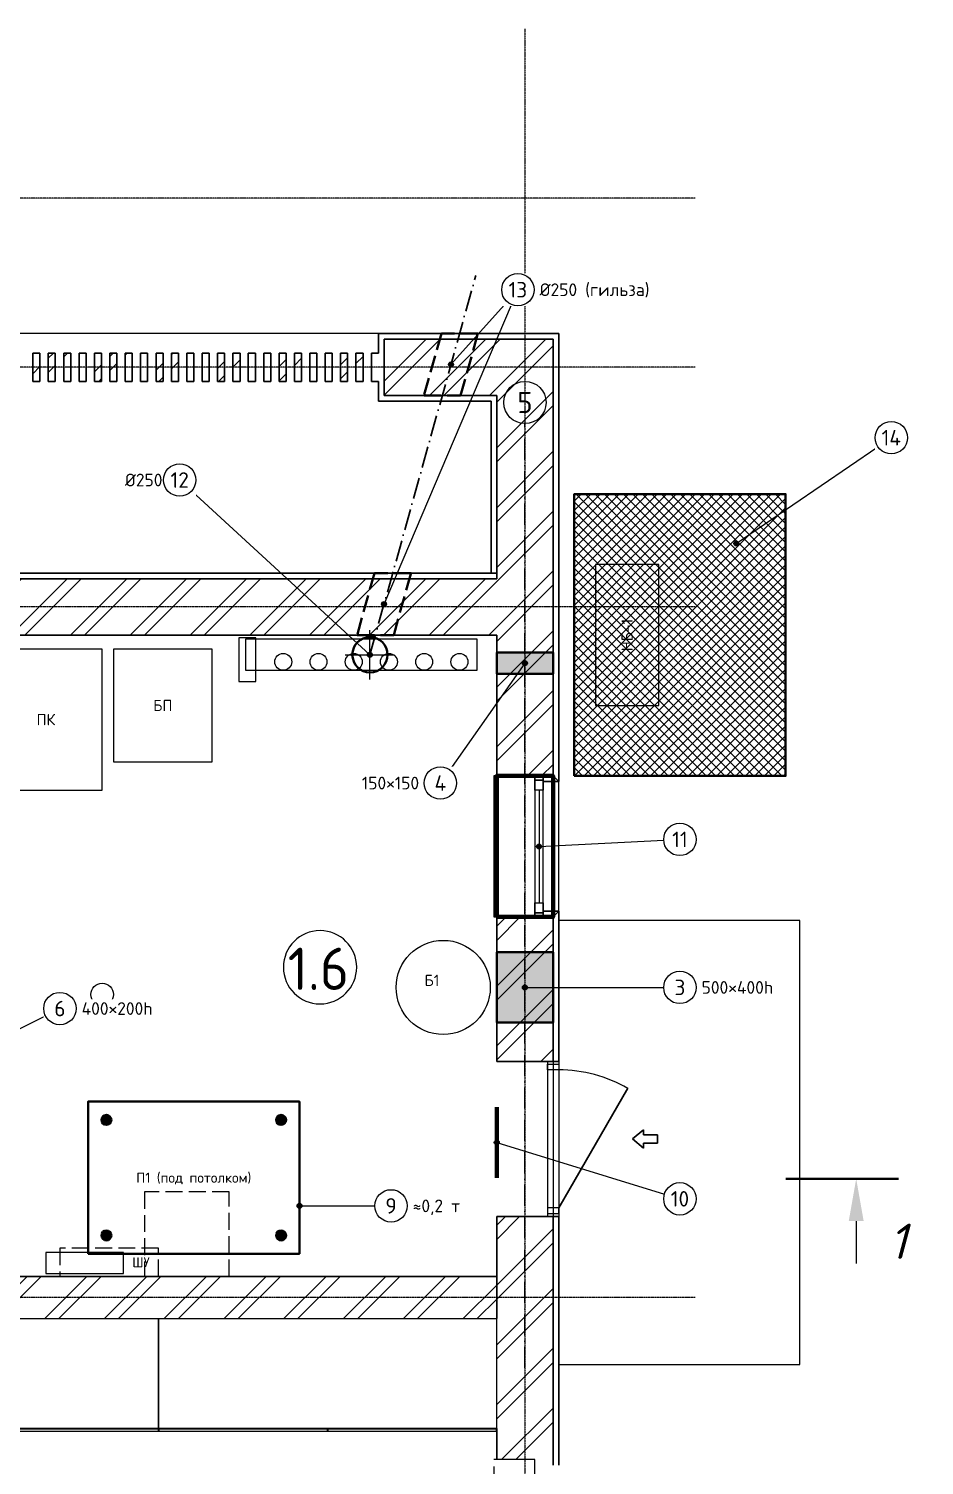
# Model space of a CAD drawing. Header units: millimetres. Extents: x -5016 to 63303, y -6019 to 98943.
# Drawn here: x 56479 to 62834, y 7710 to 17902 of the extents above; entities that cross this region are included whole.
import ezdxf
from ezdxf.enums import TextEntityAlignment as Align

# ---------------------------------------------------------------- set-up
doc = ezdxf.new("R2010")
doc.units = ezdxf.units.MM
for name, pattern in [('ОВ_ШП', [460, 300, -80, 0, -80]), ('ОВ_ШТРИХ', [330, 240, -90]), ('Осевая 12-2-2', [16, 12, -2, 0, -2]), ('Пунктир 2-1_5', [3.5, 2, -1.5])]:
    doc.linetypes.add(name, pattern=pattern)
for name, color, linetype, lineweight in [('A-AREA-IDEN', 8, 'Continuous', 13), ('A-DOOR', 8, 'Continuous', 13), ('A-FLOR', 9, 'Continuous', 13), ('A-GLAZ', 8, 'Continuous', 13), ('A-WALL', 8, 'Continuous', 13), ('A-WALL-PATT', 8, 'Continuous', 13), ('G-ANNO-SYMB', 8, 'Continuous', 13), ('I-FURN', 9, 'Continuous', 13), ('S-GRID', 8, 'Continuous', 13), ('АР_подложка', 8, 'Continuous', 13), ('ОВ_размеры', 7, 'Continuous', 13), ('ТЗ_АР', 5, 'Continuous', 35), ('ТЗ_АР_зоны', 5, 'Continuous', 13), ('ТЗ_АР_марки', 7, 'Continuous', 18), ('ТЗ_АР_площ', 8, 'Continuous', 18), ('ТЗ_контекст', 8, 'Continuous', 18)]:
    doc.layers.add(name, color=color, linetype=linetype, lineweight=lineweight)
doc.styles.add('GOST', font='isocpeur.ttf', dxfattribs={"width": 0.9})
doc.styles.add('GOST Common', font='GOST_Common.ttf', dxfattribs={"height": 300})
doc.styles.add('ISOCPEUR_I', font='isocpeui.ttf', dxfattribs={"height": 250})
pattern_1 = [(45, (0, 0), (-212.132, 212.132), []), (45, (0, 100), (-212.132, 212.132), [])]

# ---------------------------------------------------------------- blocks, each defined once
blk = doc.blocks.new('INT 18 Шкаф - INT 18 Шкаф-1564175-Этаж 1 - Планировка')
at = {"layer": 'I-FURN'}
for p, q in [((-1200, 350), (1200, 350)), ((-1200, 350), (-1200, -430)), ((1200, -430), (1200, 350)), ((1200, -430), (-1200, -430)), ((-1198.5, -432), (-0.8, -432)), ((-1198.5, -432), (-1198.5, -450)), ((-0.8, -450), (-1198.5, -450)), ((-0.8, -450), (-0.8, -432)), ((0.8, -432), (1198.5, -432)), ((0.8, -432), (0.8, -450)), ((1198.5, -450), (0.8, -450)), ((1198.5, -450), (1198.5, -432))]:
    blk.add_line(p, q, dxfattribs=at)
blk = doc.blocks.new('INT 19 Дверь входная одностворчатая с остеклением - 1100 х 2480 ОС-Сверху 2-1581826-Этаж 1 - Планировка')
at = {"layer": 'A-DOOR', "lineweight": 25}
for p, q in [((-30, 940), (-30, 842)), ((-30, 940), (0, 940)), ((0, 940), (30, 940)), ((30, 940), (30, 842)), ((-65, 842), (0, 764)), ((-30, 842), (-65, 842)), ((65, 842), (0, 764)), ((30, 842), (65, 842)), ((490, 240), (-359, 730))]:
    blk.add_line(p, q, dxfattribs=at)
at = {"layer": 'A-DOOR'}
for p, q in [((-550, 240), (-530, 240)), ((-550, 240), (-550, 160)), ((-530, 160), (-530, 240)), ((-530, 240), (-490, 240)), ((-530, 160), (-530, 240)), ((-490, 240), (490, 240)), ((-490, 240), (-490, 160)), ((530, 240), (490, 240)), ((490, 240), (490, 160)), ((530, 240), (550, 240)), ((530, 160), (530, 240)), ((530, 160), (530, 240)), ((550, 240), (550, 160)), ((-550, 160), (-530, 160)), ((-490, 160), (-530, 160)), ((-490, 160), (490, 160)), ((490, 160), (530, 160)), ((530, 160), (550, 160))]:
    blk.add_line(p, q, dxfattribs=at)
blk.add_arc((490, 240), 980, 150, 180, dxfattribs=at)
blk = doc.blocks.new('INT 20 Окно Прямоугольник 1ст - INT 20 Окно Прямоугольник 1ст 1000-3000h-1568821-Этаж 1 - Планировка')
at = {"layer": 'A-GLAZ'}
for p, q in [((460, 240), (-460, 240)), ((-500, 130), (-400, 130)), ((-470, 130), (-500, 130)), ((-470, 70), (-470, 130)), ((-400, 130), (-470, 130)), ((-470, 130), (-470, 70)), ((400, 130), (500, 130)), ((470, 130), (400, 130)), ((500, 130), (470, 130)), ((470, 130), (470, 70)), ((470, 70), (470, 130)), ((-500, 70), (-470, 70)), ((-400, 70), (-500, 70)), ((-470, 70), (-400, 70)), ((500, 70), (400, 70)), ((400, 70), (470, 70)), ((470, 70), (500, 70)), ((-500, -200), (-500, -220)), ((500, -220), (500, -200)), ((-500, -220), (500, -220))]:
    blk.add_line(p, q, dxfattribs=at)
blk = doc.blocks.new('INT 20 Откосы окон снаружи Прямоугольник - INT 20 Откосы окон снаружи Прямоугольник-1566574-Этаж 1 - Планировка')
at = {"layer": 'A-WALL', "lineweight": 25}
for p, q in [((-477, 30), (-477, -80)), ((443, -80), (443, 30))]:
    blk.add_line(p, q, dxfattribs=at)
blk = doc.blocks.new('INT 20 Створка - 05_ Правое поворотно-откидное-1566575-Этаж 1 - Планировка')
at = {"layer": 'A-GLAZ'}
for p, q in [((400, 30), (-400, 30)), ((-400, 30), (-400, -30)), ((400, 30), (-400, 30)), ((-400, 30), (-400, -30)), ((400, -30), (400, 30)), ((400, -30), (400, 30)), ((-400, 0), (400, 0)), ((-400, -30), (400, -30)), ((-400, -30), (400, -30))]:
    blk.add_line(p, q, dxfattribs=at)
blk = doc.blocks.new('INT 20 Подоконник - Подоконник внутри-1566579-Этаж 1 - Планировка')
at = {"layer": 'A-GLAZ'}
for p, q in [((-950, 0), (-950, -290)), ((850, 0), (-950, 0)), ((850, -290), (850, 0)), ((-900, -290), (800, -290))]:
    blk.add_line(p, q, dxfattribs=at)
blk = doc.blocks.new('Разрез - Номер сзади-3578-Этаж 1 - Планировка')
at = {"layer": 'G-ANNO-SYMB'}
blk.add_hatch(color=256, dxfattribs=at).paths.add_polyline_path([(2.47, -3), (3, 0), (3.53, -3)])
at = {"layer": 'G-ANNO-SYMB', "lineweight": 40}
blk.add_line((0, 0), (8, 0), dxfattribs=at)
at = {"layer": 'G-ANNO-SYMB'}
blk.add_line((3, -3), (3, -6), dxfattribs=at)
blk = doc.blocks.new('INT Марка помещения - Номер помещения _ Площадь _ Имя-1615504-Этаж 1 - Планировка')
at = {"layer": 'A-AREA-IDEN'}
for start, end in [(360, 180), (180, 360)]:
    blk.add_arc((0, 0), 2.6, start, end, dxfattribs=at)
blk = doc.blocks.new('АР_plan1')
at = {"layer": 'A-WALL-PATT', "lineweight": 9}
h = blk.add_hatch(dxfattribs=at)
h.set_pattern_fill('FP_1', color=256, style=0, pattern_type=2)
h.set_pattern_definition(pattern_1)
h.paths.add_polyline_path([(21968, 19973), (22368, 19973), (22368, 20373), (21168, 20373), (21168, 19973)])
h = blk.add_hatch(dxfattribs=at)
h.set_pattern_fill('FP_1', color=256, style=0, pattern_type=2)
h.set_pattern_definition(pattern_1)
h.paths.add_polyline_path([(18676, 20073), (18726, 20073), (18726, 20273), (18676, 20273)])
h = blk.add_hatch(dxfattribs=at)
h.set_pattern_fill('FP_1', color=256, style=0, pattern_type=2)
h.set_pattern_definition(pattern_1)
h.paths.add_polyline_path([(18785, 20073), (18835, 20073), (18835, 20273), (18785, 20273)])
h = blk.add_hatch(dxfattribs=at)
h.set_pattern_fill('FP_1', color=256, style=0, pattern_type=2)
h.set_pattern_definition(pattern_1)
h.paths.add_polyline_path([(18895, 20073), (18945, 20073), (18945, 20273), (18895, 20273)])
h = blk.add_hatch(dxfattribs=at)
h.set_pattern_fill('FP_1', color=256, style=0, pattern_type=2)
h.set_pattern_definition(pattern_1)
h.paths.add_polyline_path([(19113, 20073), (19163, 20073), (19163, 20273), (19113, 20273)])
h = blk.add_hatch(dxfattribs=at)
h.set_pattern_fill('FP_1', color=256, style=0, pattern_type=2)
h.set_pattern_definition(pattern_1)
h.paths.add_polyline_path([(19222, 20073), (19272, 20073), (19272, 20273), (19222, 20273)])
h = blk.add_hatch(dxfattribs=at)
h.set_pattern_fill('FP_1', color=256, style=0, pattern_type=2)
h.set_pattern_definition(pattern_1)
h.paths.add_polyline_path([(19331, 20073), (19381, 20073), (19381, 20273), (19331, 20273)])
h = blk.add_hatch(dxfattribs=at)
h.set_pattern_fill('FP_1', color=256, style=0, pattern_type=2)
h.set_pattern_definition(pattern_1)
h.paths.add_polyline_path([(19550, 20073), (19600, 20073), (19600, 20273), (19550, 20273)])
h = blk.add_hatch(dxfattribs=at)
h.set_pattern_fill('FP_1', color=256, style=0, pattern_type=2)
h.set_pattern_definition(pattern_1)
h.paths.add_polyline_path([(19659, 20073), (19709, 20073), (19709, 20273), (19659, 20273)])
h = blk.add_hatch(dxfattribs=at)
h.set_pattern_fill('FP_1', color=256, style=0, pattern_type=2)
h.set_pattern_definition(pattern_1)
h.paths.add_polyline_path([(19768, 20073), (19818, 20073), (19818, 20273), (19768, 20273)])
h = blk.add_hatch(dxfattribs=at)
h.set_pattern_fill('FP_1', color=256, style=0, pattern_type=2)
h.set_pattern_definition(pattern_1)
h.paths.add_polyline_path([(19986, 20073), (20036, 20073), (20036, 20273), (19986, 20273)])
h = blk.add_hatch(dxfattribs=at)
h.set_pattern_fill('FP_1', color=256, style=0, pattern_type=2)
h.set_pattern_definition(pattern_1)
h.paths.add_polyline_path([(20096, 20073), (20146, 20073), (20146, 20273), (20096, 20273)])
h = blk.add_hatch(dxfattribs=at)
h.set_pattern_fill('FP_1', color=256, style=0, pattern_type=2)
h.set_pattern_definition(pattern_1)
h.paths.add_polyline_path([(20205, 20073), (20255, 20073), (20255, 20273), (20205, 20273)])
h = blk.add_hatch(dxfattribs=at)
h.set_pattern_fill('FP_1', color=256, style=0, pattern_type=2)
h.set_pattern_definition(pattern_1)
h.paths.add_polyline_path([(20423, 20073), (20473, 20073), (20473, 20273), (20423, 20273)])
h = blk.add_hatch(dxfattribs=at)
h.set_pattern_fill('FP_1', color=256, style=0, pattern_type=2)
h.set_pattern_definition(pattern_1)
h.paths.add_polyline_path([(20532, 20073), (20582, 20073), (20582, 20273), (20532, 20273)])
h = blk.add_hatch(dxfattribs=at)
h.set_pattern_fill('FP_1', color=256, style=0, pattern_type=2)
h.set_pattern_definition(pattern_1)
h.paths.add_polyline_path([(20641, 20073), (20691, 20073), (20691, 20273), (20641, 20273)])
h = blk.add_hatch(dxfattribs=at)
h.set_pattern_fill('FP_1', color=256, style=0, pattern_type=2)
h.set_pattern_definition(pattern_1)
h.paths.add_polyline_path([(20860, 20073), (20910, 20073), (20910, 20273), (20860, 20273)])
h = blk.add_hatch(dxfattribs=at)
h.set_pattern_fill('FP_1', color=256, style=0, pattern_type=2)
h.set_pattern_definition(pattern_1)
h.paths.add_polyline_path([(20969, 20073), (21019, 20073), (21019, 20273), (20969, 20273)])
h = blk.add_hatch(dxfattribs=at)
h.set_pattern_fill('FP_1', color=256, style=0, pattern_type=2)
h.set_pattern_definition(pattern_1)
h.paths.add_polyline_path([(22368, 18673), (22368, 19973), (21968, 19973), (21968, 18673), (22150, 18673)])
h = blk.add_hatch(dxfattribs=at)
h.set_pattern_fill('FP_1', color=256, style=0, pattern_type=2)
h.set_pattern_definition(pattern_1)
h.paths.add_polyline_path([(21968, 18273), (21968, 18673), (14568, 18673), (14568, 18273), (20706, 18273)])
h = blk.add_hatch(dxfattribs=at)
h.set_pattern_fill('FP_1', color=256, style=0, pattern_type=2)
h.set_pattern_definition(pattern_1)
h.paths.add_polyline_path([(21968, 5973), (22368, 5973), (22368, 7013), (22298, 7013), (22298, 8733), (22368, 8733), (22368, 10663), (22298, 10663), (22298, 12383), (22368, 12383), (22368, 14148), (21968, 14148), (21968, 12423), (22238, 12423), (22238, 10623), (21968, 10623), (21968, 8773), (22238, 8773), (22238, 6973), (21968, 6973), (21968, 6100)])
h.paths.add_polyline_path([(22368, 15248), (22368, 16273), (21968, 16273), (21968, 15248)])
h.paths.add_polyline_path([(21968, 17273), (22368, 17273), (22368, 18673), (21968, 18673), (21968, 18173)])
h = blk.add_hatch(dxfattribs=at)
h.set_pattern_fill('FP_1', color=256, style=0, pattern_type=2)
h.set_pattern_definition(pattern_1)
h.paths.add_polyline_path([(21968, 13423), (21968, 13723), (16768, 13723), (16768, 13423), (20706, 13423)])
h.paths.add_polyline_path([(15868, 13423), (15868, 13723), (14868, 13723), (14868, 13423), (14930, 13423)])
at = {"layer": 'A-FLOR'}
for p, q in [((21128, 20413), (15008, 20413)), ((24118, 16248), (22408, 16248)), ((24118, 13098), (24118, 16248)), ((22408, 13098), (24118, 13098))]:
    blk.add_line(p, q, dxfattribs=at)
at = {"layer": 'A-WALL', "lineweight": 25}
for p, q in [((21128, 20413), (21128, 20273)), ((22408, 20413), (21128, 20413)), ((22408, 17233), (22408, 20413)), ((22368, 20373), (21168, 20373)), ((21168, 20373), (21168, 19973)), ((22368, 17273), (22368, 20373)), ((18676, 20273), (18676, 20073)), ((18726, 20273), (18676, 20273)), ((18726, 20073), (18726, 20273)), ((18785, 20273), (18785, 20073)), ((18835, 20273), (18785, 20273)), ((18835, 20073), (18835, 20273)), ((18895, 20273), (18895, 20073)), ((18945, 20273), (18895, 20273)), ((18945, 20073), (18945, 20273)), ((19004, 20273), (19004, 20073)), ((19054, 20273), (19004, 20273)), ((19054, 20073), (19054, 20273)), ((19113, 20273), (19113, 20073)), ((19163, 20273), (19113, 20273)), ((19163, 20073), (19163, 20273)), ((19222, 20273), (19222, 20073)), ((19272, 20273), (19222, 20273)), ((19272, 20073), (19272, 20273)), ((19331, 20273), (19331, 20073)), ((19381, 20273), (19331, 20273)), ((19381, 20073), (19381, 20273)), ((19440, 20273), (19440, 20073)), ((19490, 20273), (19440, 20273)), ((19490, 20073), (19490, 20273)), ((19550, 20273), (19550, 20073)), ((19600, 20273), (19550, 20273)), ((19600, 20073), (19600, 20273)), ((19659, 20273), (19659, 20073)), ((19709, 20273), (19659, 20273)), ((19709, 20073), (19709, 20273)), ((19768, 20273), (19768, 20073)), ((19818, 20273), (19768, 20273)), ((19818, 20073), (19818, 20273)), ((19877, 20273), (19877, 20073)), ((19927, 20273), (19877, 20273)), ((19927, 20073), (19927, 20273)), ((19986, 20273), (19986, 20073)), ((20036, 20273), (19986, 20273)), ((20036, 20073), (20036, 20273)), ((20096, 20273), (20096, 20073)), ((20146, 20273), (20096, 20273)), ((20146, 20073), (20146, 20273)), ((20205, 20273), (20205, 20073)), ((20255, 20273), (20205, 20273)), ((20255, 20073), (20255, 20273)), ((20314, 20273), (20314, 20073)), ((20364, 20273), (20314, 20273)), ((20364, 20073), (20364, 20273)), ((20423, 20273), (20423, 20073)), ((20473, 20273), (20423, 20273)), ((20473, 20073), (20473, 20273)), ((20532, 20273), (20532, 20073)), ((20582, 20273), (20532, 20273)), ((20582, 20073), (20582, 20273)), ((20641, 20273), (20641, 20073)), ((20691, 20273), (20641, 20273)), ((20691, 20073), (20691, 20273)), ((20751, 20273), (20751, 20073)), ((20801, 20273), (20751, 20273)), ((20801, 20073), (20801, 20273)), ((20860, 20273), (20860, 20073)), ((20910, 20273), (20860, 20273)), ((20910, 20073), (20910, 20273)), ((20969, 20273), (20969, 20073)), ((21019, 20273), (20969, 20273)), ((21019, 20073), (21019, 20273)), ((21078, 20273), (21078, 20073)), ((21128, 20273), (21078, 20273)), ((18676, 20073), (18726, 20073)), ((18785, 20073), (18835, 20073)), ((18895, 20073), (18945, 20073)), ((19004, 20073), (19054, 20073)), ((19113, 20073), (19163, 20073)), ((19222, 20073), (19272, 20073)), ((19331, 20073), (19381, 20073)), ((19440, 20073), (19490, 20073)), ((19550, 20073), (19600, 20073)), ((19659, 20073), (19709, 20073)), ((19768, 20073), (19818, 20073)), ((19877, 20073), (19927, 20073)), ((19986, 20073), (20036, 20073)), ((20096, 20073), (20146, 20073)), ((20205, 20073), (20255, 20073)), ((20314, 20073), (20364, 20073)), ((20423, 20073), (20473, 20073)), ((20532, 20073), (20582, 20073)), ((20641, 20073), (20691, 20073)), ((20751, 20073), (20801, 20073)), ((20860, 20073), (20910, 20073)), ((20969, 20073), (21019, 20073)), ((21078, 20073), (21128, 20073)), ((21128, 20073), (21128, 19933)), ((21128, 19933), (21928, 19933)), ((21168, 19973), (21968, 19973)), ((21928, 19933), (21928, 18713)), ((21968, 19973), (21968, 18673)), ((21968, 18673), (14968, 18673)), ((21968, 18713), (15008, 18713)), ((17068, 18273), (21968, 18273)), ((21968, 18273), (21968, 17273)), ((21968, 17273), (22368, 17273)), ((22368, 17273), (22408, 17233)), ((22408, 16313), (22368, 16273)), ((22408, 15248), (22408, 16313)), ((21968, 16273), (21968, 15248)), ((22368, 16273), (21968, 16273)), ((22368, 15248), (22368, 16273)), ((21968, 15248), (22408, 15248)), ((22408, 14148), (21968, 14148)), ((21968, 13423), (21968, 14148)), ((22368, 12383), (22368, 14148)), ((22408, 12383), (22408, 14148)), ((21968, 13723), (16768, 13723)), ((21968, 12643), (21968, 12423))]:
    blk.add_line(p, q, dxfattribs=at)
at = {"layer": 'A-WALL'}
for p, q in [((22328, 15248), (22328, 14148)), ((22368, 15248), (22368, 14148)), ((22408, 15248), (22408, 14148))]:
    blk.add_line(p, q, dxfattribs=at)
at = {"layer": 'G-ANNO-SYMB', "linetype": 'Пунктир 2-1_5'}
blk.add_line((24518, 14415), (24819, 14415), dxfattribs=at)
at = {"layer": 'S-GRID', "color": 251, "linetype": 'Осевая 12-2-2', "true_color": 0x646464}
for p, q in [((22168, 22575), (22168, -1346)), ((23376, 21373), (-1176, 21373)), ((23376, 20173), (-1176, 20173)), ((23376, 18473), (-1176, 18473)), ((23376, 13573), (-1176, 13573))]:
    blk.add_line(p, q, dxfattribs=at)
at = {"layer": 'A-AREA-IDEN', "xscale": 99.99999999999993, "yscale": 99.99999999999993, "zscale": 99.99999999999993}
blk.add_blockref('INT Марка помещения - Номер помещения _ Площадь _ Имя-1615504-Этаж 1 - Планировка', (20714, 15916), dxfattribs=at)
at = {"layer": 'A-DOOR', "lineweight": 25, "rotation": 269.9999999999999}
blk.add_blockref('INT 19 Дверь входная одностворчатая с остеклением - 1100 х 2480 ОС-Сверху 2-1581826-Этаж 1 - Планировка', (22168, 14698), dxfattribs=at)
at = {"layer": 'A-GLAZ', "rotation": 269.9999999999999}
for name, p in [('INT 20 Окно Прямоугольник 1ст - INT 20 Окно Прямоугольник 1ст 1000-3000h-1568821-Этаж 1 - Планировка', (22168, 16773)), ('INT 20 Створка - 05_ Правое поворотно-откидное-1566575-Этаж 1 - Планировка', (22268, 16773)), ('INT 20 Подоконник - Подоконник внутри-1566579-Этаж 1 - Планировка', (22238, 11473))]:
    blk.add_blockref(name, p, dxfattribs=at)
at = {"layer": 'A-WALL', "lineweight": 25, "rotation": 269.9999999999999}
blk.add_blockref('INT 20 Откосы окон снаружи Прямоугольник - INT 20 Откосы окон снаружи Прямоугольник-1566574-Этаж 1 - Планировка', (22378, 16756), dxfattribs=at)
at = {"layer": 'G-ANNO-SYMB', "extrusion": (0, 0, -1), "xscale": 99.99999999999993, "yscale": 99.99999999999993, "zscale": 99.99999999999993}
blk.add_blockref('Разрез - Номер сзади-3578-Этаж 1 - Планировка', (-24819, 14415), dxfattribs=at)
at = {"layer": 'I-FURN'}
for p in [(18368, 13073), (20768, 13073)]:
    blk.add_blockref('INT 18 Шкаф - INT 18 Шкаф-1564175-Этаж 1 - Планировка', p, dxfattribs=at)
at = {"layer": 'A-AREA-IDEN', "insert": (20485, 16055), "char_height": 300, "width": 561.18, "attachment_point": 1, "style": 'GOST Common'}
blk.add_mtext('1.6', dxfattribs=at)
at = {"layer": 'G-ANNO-SYMB', "insert": (24752, 14097), "char_height": 250, "width": 160.34, "attachment_point": 1, "style": 'ISOCPEUR_I', "bg_fill": 3, "box_fill_scale": 0, "bg_fill_color": 256, "bg_fill_true_color": 3254780160, "bg_fill_transparency": 256}
blk.add_mtext('\\fISOCPEUR|b0|i1|c204|p34|;1', dxfattribs=at)

msp = doc.modelspace()

# ---------------------------------------------------------------- block references
at = {"layer": 'АР_подложка'}
msp.add_blockref('АР_plan1', (37832, -4673), dxfattribs=at)

# ---------------------------------------------------------------- next in the draw order: hatches: boundary and pattern name
at = {"layer": 'ТЗ_АР'}
for points in [[(59800, 13325), (60200, 13325), (60200, 13475), (59800, 13475)], [(59800, 10850), (60200, 10850), (60200, 11350), (59800, 11350)]]:
    msp.add_hatch(color=5, dxfattribs=at).paths.add_polyline_path(points)
h = msp.add_hatch(color=5, dxfattribs=at)
edge = h.paths.add_edge_path()
edge.add_arc((57030, 10160), 35, 0, 360)
h = msp.add_hatch(color=5, dxfattribs=at)
edge = h.paths.add_edge_path()
edge.add_arc((58270, 10160), 35, 0, 360)
h = msp.add_hatch(color=5, dxfattribs=at)
edge = h.paths.add_edge_path()
edge.add_arc((57030, 9340), 35, 0, 360)
h = msp.add_hatch(color=5, dxfattribs=at)
edge = h.paths.add_edge_path()
edge.add_arc((58270, 9340), 35, 0, 360)
at = {"layer": 'ТЗ_АР_марки'}
h = msp.add_hatch(color=7, dxfattribs=at)
edge = h.paths.add_edge_path()
edge.add_arc((59475, 15520), 17.5, 0, 360)
h = msp.add_hatch(color=7, dxfattribs=at)
edge = h.paths.add_edge_path()
edge.add_arc((61500, 14250), 17.5, 0, 360)
h = msp.add_hatch(color=7, dxfattribs=at)
edge = h.paths.add_edge_path()
edge.add_arc((59000, 13820), 17.5, 0, 360)
h = msp.add_hatch(color=7, dxfattribs=at)
edge = h.paths.add_edge_path()
edge.add_arc((58900, 13460), 17.5, 0, 360)
h = msp.add_hatch(color=7, dxfattribs=at)
edge = h.paths.add_edge_path()
edge.add_arc((60000, 13400), 17.5, 0, 360)
h = msp.add_hatch(color=7, dxfattribs=at)
edge = h.paths.add_edge_path()
edge.add_arc((60100, 12100), 17.5, 0, 360)
h = msp.add_hatch(color=7, dxfattribs=at)
edge = h.paths.add_edge_path()
edge.add_arc((60000, 11100), 17.5, 0, 360)
h = msp.add_hatch(color=7, dxfattribs=at)
edge = h.paths.add_edge_path()
edge.add_arc((59800, 10000), 17.5, 0, 360)
h = msp.add_hatch(color=7, dxfattribs=at)
edge = h.paths.add_edge_path()
edge.add_arc((58400, 9550), 17.5, 0, 360)
at = {"layer": 'ТЗ_АР_площ'}
h = msp.add_hatch(dxfattribs=at)
h.set_pattern_fill('ANSI37', scale=15)
h.paths.add_polyline_path([(60350, 12600), (61850, 12600), (61850, 14600), (60350, 14600)])

# ---------------------------------------------------------------- next in the draw order: linework, layer by layer
at = {"layer": 'ОВ_размеры', "linetype": 'ОВ_ШП', "ltscale": 0.5}
msp.add_lwpolyline([(60000, 8400), (60000, 15100)], dxfattribs=at)
at = {"layer": 'ОВ_размеры'}
msp.add_circle((60000, 15250), 150, dxfattribs=at)
at = {"layer": 'ТЗ_АР', "linetype": 'ОВ_ШТРИХ', "lineweight": 35, "ltscale": 0.5}
for points in [[(59284, 15300), (59543, 15300), (59666, 15740), (59407, 15740)], [(58809, 13600), (59069, 13600), (59192, 14040), (58932, 14040)]]:
    msp.add_lwpolyline(points, close=True, dxfattribs=at)
at = {"layer": 'ТЗ_АР', "lineweight": 13}
for points in [[(58900, 13285), (58900, 13635)], [(58725, 13460), (59075, 13460)]]:
    msp.add_lwpolyline(points, dxfattribs=at)
at = {"layer": 'ТЗ_АР'}
for points in [[(59800, 13325), (60200, 13325), (60200, 13475), (59800, 13475)], [(59800, 10850), (60200, 10850), (60200, 11350), (59800, 11350)]]:
    msp.add_lwpolyline(points, close=True, dxfattribs=at)
at = {"layer": 'ТЗ_АР', "lineweight": 70}
msp.add_lwpolyline([(59800, 11600), (60200, 11600), (60200, 12600), (59800, 12600)], close=True, dxfattribs=at)
at = {"layer": 'ТЗ_АР', "lineweight": 35}
msp.add_lwpolyline([(56900, 9210), (58400, 9210), (58400, 10290), (56900, 10290)], close=True, dxfattribs=at)
at = {"layer": 'ТЗ_АР', "lineweight": 100}
msp.add_lwpolyline([(59800, 9750), (59800, 10250)], dxfattribs=at)
at = {"layer": 'ТЗ_АР'}
for centre, radius in [((58900, 13460), 125), ((57030, 10160), 35), ((58270, 10160), 35), ((57030, 9340), 35), ((58270, 9340), 35)]:
    msp.add_circle(centre, radius, dxfattribs=at)
at = {"layer": 'ТЗ_АР_зоны', "linetype": 'ОВ_ШП', "lineweight": 25, "ltscale": 0.5}
msp.add_lwpolyline([(58900, 13460), (59651, 16150)], dxfattribs=at)
at = {"layer": 'ТЗ_АР_марки', "lineweight": 13}
for points in [[(59000, 13820), (59905, 15944)], [(59475, 15520), (59873, 15964)], [(61500, 14250), (62505, 14935)], [(58900, 13460), (57635, 14622)], [(60000, 13400), (59466, 12644)], [(60100, 12100), (60985, 12144)], [(60000, 11100), (60985, 11100)], [(55700, 10450), (56597, 10899)], [(59800, 10000), (60990, 9634)], [(58400, 9550), (58935, 9550)]]:
    msp.add_lwpolyline(points, dxfattribs=at)
at = {"layer": 'ТЗ_АР_марки'}
for centre in [(59475, 15520), (61500, 14250), (59000, 13820), (58900, 13460), (60000, 13400), (60100, 12100), (60000, 11100), (59800, 10000), (58400, 9550)]:
    msp.add_circle(centre, 17.5, dxfattribs=at)
at = {"layer": 'ТЗ_АР_площ', "lineweight": 35}
msp.add_lwpolyline([(60350, 12600), (61850, 12600), (61850, 14600), (60350, 14600)], close=True, dxfattribs=at)
at = {"layer": 'ТЗ_контекст'}
for points in [[(60500, 13100), (60950, 13100), (60950, 14100), (60500, 14100)], [(57970, 13270), (58090, 13270), (58090, 13580), (57970, 13580)], [(58016, 13350), (59660, 13350), (59660, 13570), (58016, 13570)], [(56200, 12500), (57000, 12500), (57000, 13500), (56200, 13500)], [(57080, 12700), (57780, 12700), (57780, 13500), (57080, 13500)], [(56600, 9070), (57150, 9070), (57150, 9220), (56600, 9220)], [(56600, 9070), (57150, 9070), (57150, 9220), (56600, 9220)]]:
    msp.add_lwpolyline(points, close=True, dxfattribs=at)
at = {"layer": 'ТЗ_контекст', "linetype": 'ОВ_ШТРИХ', "ltscale": 0.5}
for points in [[(56900, 9210), (58400, 9210), (58400, 10290), (56900, 10290)], [(57300, 9050), (57900, 9050), (57900, 9650), (57300, 9650)], [(56700, 9050), (57400, 9050), (57400, 9250), (56700, 9250)]]:
    msp.add_lwpolyline(points, close=True, dxfattribs=at)
at = {"layer": 'ТЗ_контекст'}
for centre, radius in [((58285, 13410), 60), ((58535, 13410), 60), ((58785, 13410), 60), ((59035, 13410), 60), ((59285, 13410), 60), ((59535, 13410), 60), ((59420, 11100), 334), ((57000, 11050), 80)]:
    msp.add_circle(centre, radius, dxfattribs=at)

# ---------------------------------------------------------------- next in the draw order: texts
at = {"layer": 'ОВ_размеры', "style": 'GOST'}
msp.add_text('5', height=150, dxfattribs=at).set_placement((60000, 15250), align=Align.MIDDLE_CENTER)
at = {"layer": 'ТЗ_контекст', "style": 'GOST'}
msp.add_text('НБ-1', height=80, rotation=90, dxfattribs=at).set_placement((60725, 13600), align=Align.MIDDLE_CENTER)
for s, height, p in [('БП', 80, (57430, 13100)), ('ПК', 80, (56600, 13000)), ('Б1', 80, (59340, 11150)), ('П1 (под потолком)', 72, (57650, 9750)), ('ШУ', 70, (57275, 9150))]:
    msp.add_text(s, height=height, dxfattribs=at).set_placement(p, align=Align.MIDDLE_CENTER)

# ---------------------------------------------------------------- next in the draw order: wipeouts: each hides what was drawn before it
for points in [[(59835, 15935), (60065, 15935), (60065, 16165), (59835, 16165)], [(62485, 14885), (62715, 14885), (62715, 15115), (62485, 15115)], [(57435, 14585), (57665, 14585), (57665, 14815), (57435, 14815)], [(59285, 12435), (59515, 12435), (59515, 12665), (59285, 12665)], [(60985, 12035), (61215, 12035), (61215, 12265), (60985, 12265)], [(60985, 10985), (61215, 10985), (61215, 11215), (60985, 11215)], [(56585, 10835), (56815, 10835), (56815, 11065), (56585, 11065)], [(60985, 9485), (61215, 9485), (61215, 9715), (60985, 9715)], [(58935, 9435), (59165, 9435), (59165, 9665), (58935, 9665)]]:
    msp.add_wipeout(points)

# ---------------------------------------------------------------- next in the draw order: linework, layer by layer
at = {"layer": 'ТЗ_АР_марки', "lineweight": 18}
for centre in [(59950, 16050), (62600, 15000), (57550, 14700), (59400, 12550), (61100, 12150), (61100, 11100), (56700, 10950), (61100, 9600), (59050, 9550)]:
    msp.add_circle(centre, 115, dxfattribs=at)

# ---------------------------------------------------------------- next in the draw order: texts
at = {"layer": 'ТЗ_АР_марки', "style": 'GOST'}
for s, p in [('13', (59950, 16050)), ('14', (62600, 15000)), ('12', (57550, 14700)), ('4', (59400, 12550)), ('11', (61100, 12150)), ('3', (61100, 11100)), ('6', (56700, 10950)), ('9', (59050, 9550)), ('10', (61100, 9600))]:
    msp.add_text(s, height=110, dxfattribs=at).set_placement(p, align=Align.MIDDLE_CENTER)

# ---------------------------------------------------------------- next in the draw order: wipeouts: each hides what was drawn before it
for points in [[(60080, 15985), (60850, 15985), (60850, 16115), (60080, 16115)], [(57137, 14635), (57405, 14635), (57405, 14765), (57137, 14765)], [(58819, 12485), (59255, 12485), (59255, 12615), (58819, 12615)], [(61230, 11035), (61721, 11035), (61721, 11165), (61230, 11165)], [(56830, 10885), (57321, 10885), (57321, 11015), (56830, 11015)], [(59180, 9485), (59560, 9485), (59560, 9615), (59180, 9615)]]:
    msp.add_wipeout(points)

# ---------------------------------------------------------------- next in the draw order: texts
for s, p in [('Ø250 (гильза)', (60104, 16050)), ('Ø250', (57161, 14700)), ('150×150', (58843, 12550)), ('500×400h', (61254, 11100)), ('400×200h', (56854, 10950)), ('≈0,2 т', (59204, 9550))]:
    msp.add_text(s, height=90, dxfattribs=at).set_placement(p, align=Align.MIDDLE_LEFT)

doc.saveas('drawing.dxf')
